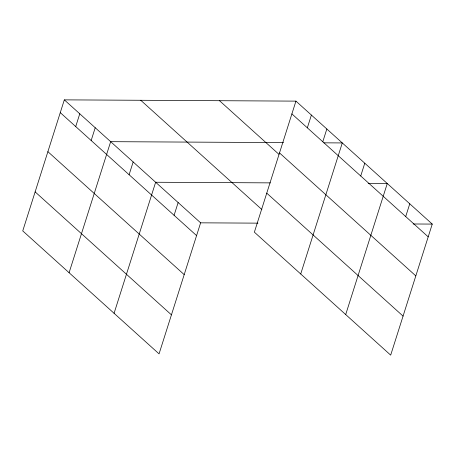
<?xml version="1.0" encoding="UTF-8"?>
<svg xmlns="http://www.w3.org/2000/svg" width="455" height="455" viewBox="0 0 455 455"><rect width="100%" height="100%" fill="white"/><g stroke="black" fill="none" stroke-linecap="round" stroke-linejoin="round"><path stroke-width="0.68" d="M64.32 99.861L22.75 230.912L159.057 353.876L200.627 222.831L64.32 99.861L295.943 101.124L432.25 224.087L390.68 355.139L254.373 232.169L295.943 101.124M75.718 126.57L79.767 113.796M91.165 140.504L95.22 127.736M69.092 272.721L110.667 141.67L283.545 142.608M129.106 174.731L133.156 161.957M114.074 313.302L155.644 182.25L270.395 182.876M174.083 215.312L178.138 202.538M307.341 127.832L311.391 115.058M322.788 141.767L326.838 128.993M300.715 273.978L342.291 142.933L323.886 142.83M360.73 175.994L364.779 163.22M345.698 314.559L387.268 183.507L368.158 183.405M405.706 216.569L409.762 203.8M200.627 222.831L257.951 223.143M413.14 223.985L432.25 224.087M291.894 113.892L428.2 236.862M279.512 152.925L415.819 275.895M219.509 100.709L278.926 154.313M266.755 193.142L403.062 316.106M140.754 100.276L261.892 209.562M60.27 112.635L196.577 235.599M47.889 151.663L184.195 274.632M35.132 191.879L171.438 314.849"/></g></svg>
